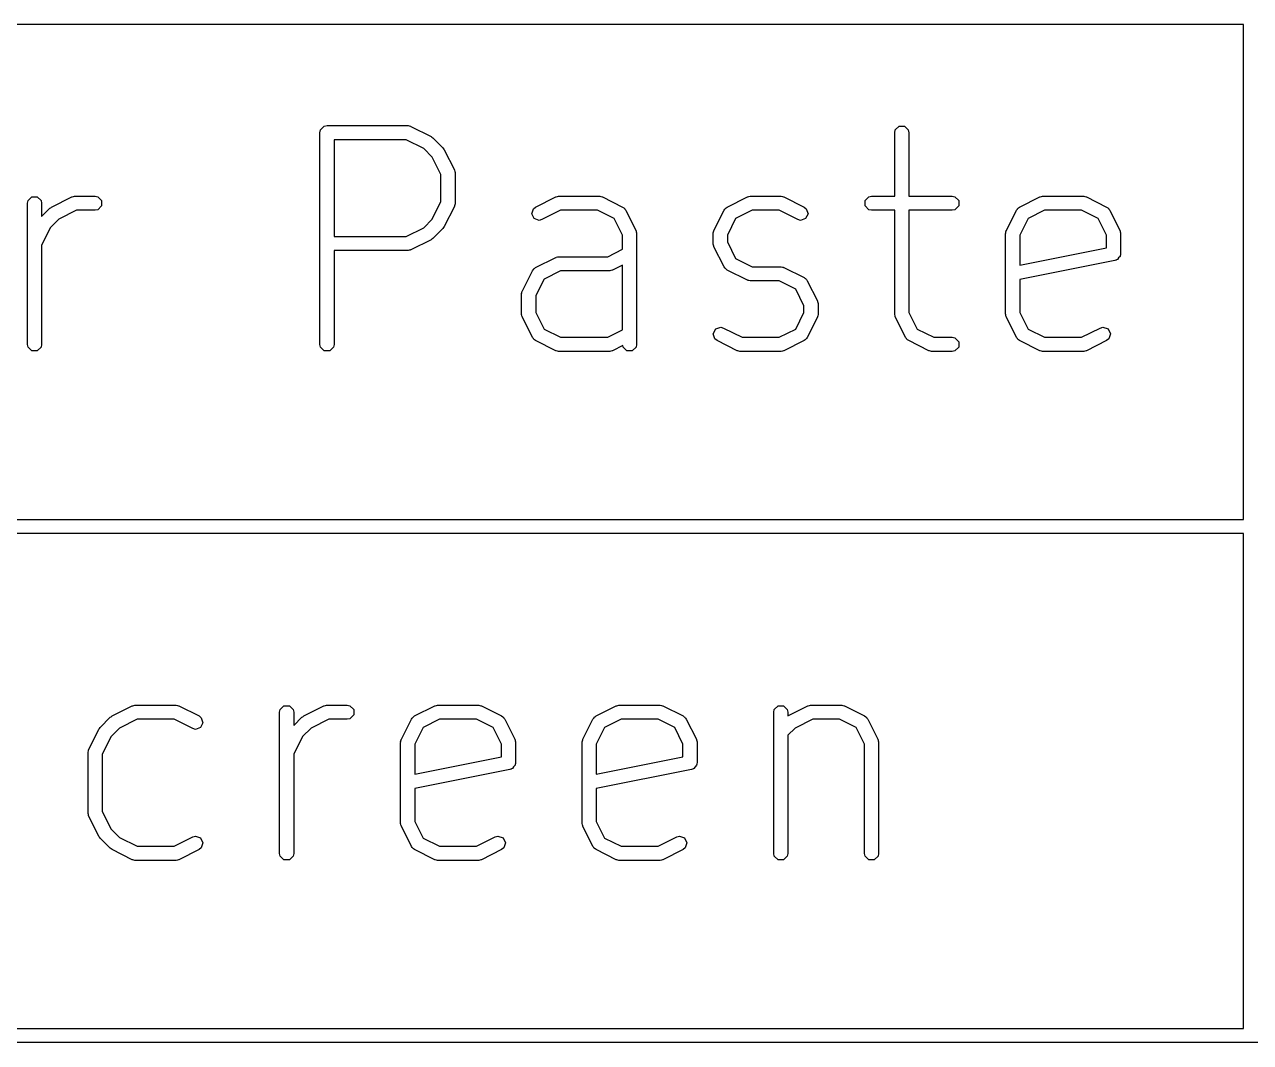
# Model space of a CAD drawing. Header units: inches. Extents: x -2.6 to 7.6, y 0.3 to 5.2.
# Drawn here: x -1.2823 to -0.9404, y 3.7392 to 4.0231 of the extents above; entities that cross this region are included whole.
import ezdxf

# ---------------------------------------------------------------- set-up
doc = ezdxf.new("R2010")
doc.units = ezdxf.units.IN
doc.header["$MEASUREMENT"] = 0
doc.layers.add('BLACK', color=250, linetype='CONTINUOUS')

msp = doc.modelspace()

# ---------------------------------------------------------------- linework, layer by layer
at = {"layer": 'BLACK', "linetype": 'CONTINUOUS'}
for p, q in [((-0.94234, 4.02315), (-1.92547, 4.02315)), ((-0.94234, 3.88512), (-0.94234, 4.02315)), ((-1.19987, 3.99298), (-1.19972, 3.99374)), ((-1.19972, 3.99374), (-1.19866, 3.9948)), ((-1.19866, 3.9948), (-1.1979, 3.99495)), ((-1.1979, 3.99495), (-1.17541, 3.99495)), ((-1.17541, 3.99495), (-1.17531, 3.99493)), ((-1.17531, 3.99493), (-1.17527, 3.99495)), ((-1.17527, 3.99495), (-1.17496, 3.99486)), ((-1.17496, 3.99486), (-1.17465, 3.9948)), ((-1.17465, 3.9948), (-1.17462, 3.99477)), ((-1.17462, 3.99477), (-1.17453, 3.99474)), ((-1.17453, 3.99474), (-1.1689, 3.99193)), ((-1.03958, 3.99298), (-1.03943, 3.99374)), ((-1.03943, 3.99374), (-1.03837, 3.9948)), ((-1.03837, 3.9948), (-1.03686, 3.9948)), ((-1.03686, 3.9948), (-1.03579, 3.99374)), ((-1.03579, 3.99374), (-1.03564, 3.99298)), ((-1.19987, 3.93393), (-1.19987, 3.99298)), ((-1.17587, 3.99101), (-1.19594, 3.99101)), ((-1.19594, 3.99101), (-1.19594, 3.96402)), ((-1.17095, 3.98855), (-1.17587, 3.99101)), ((-1.1689, 3.99193), (-1.16865, 3.99174)), ((-1.16865, 3.99174), (-1.16839, 3.99156)), ((-1.16839, 3.99156), (-1.16558, 3.98875)), ((-1.03958, 3.97527), (-1.03958, 3.99298)), ((-1.03564, 3.99298), (-1.03564, 3.97527)), ((-1.16859, 3.98619), (-1.17095, 3.98855)), ((-1.16558, 3.98875), (-1.1654, 3.98849)), ((-1.1654, 3.98849), (-1.16521, 3.98824)), ((-1.16521, 3.98824), (-1.1624, 3.98261)), ((-1.16613, 3.98127), (-1.16859, 3.98619)), ((-1.16613, 3.97376), (-1.16613, 3.98127)), ((-1.1624, 3.98261), (-1.16237, 3.98252)), ((-1.16237, 3.98252), (-1.16234, 3.98249)), ((-1.16234, 3.98249), (-1.16228, 3.98218)), ((-1.16228, 3.98218), (-1.1622, 3.98187)), ((-1.1622, 3.98187), (-1.16221, 3.98183)), ((-1.16221, 3.98183), (-1.16219, 3.98173)), ((-1.16219, 3.98173), (-1.16219, 3.9733)), ((-1.28143, 3.9733), (-1.28128, 3.97405)), ((-1.28143, 3.93393), (-1.28143, 3.9733)), ((-1.28128, 3.97405), (-1.28021, 3.97512)), ((-1.28021, 3.97512), (-1.2787, 3.97512)), ((-1.2787, 3.97512), (-1.27764, 3.97405)), ((-1.27764, 3.97405), (-1.27749, 3.9733)), ((-1.27749, 3.9733), (-1.27749, 3.96961)), ((-1.27471, 3.97225), (-1.26909, 3.97506)), ((-1.26909, 3.97506), (-1.26899, 3.97508)), ((-1.26899, 3.97508), (-1.26896, 3.97512)), ((-1.26896, 3.97512), (-1.26865, 3.97518)), ((-1.26865, 3.97518), (-1.26835, 3.97526)), ((-1.26835, 3.97526), (-1.26831, 3.97525)), ((-1.26831, 3.97525), (-1.26821, 3.97527)), ((-1.26821, 3.97527), (-1.26258, 3.97527)), ((-1.26258, 3.97527), (-1.26183, 3.97512)), ((-1.26183, 3.97512), (-1.26077, 3.97405)), ((-1.26077, 3.97405), (-1.26077, 3.97254)), ((-1.16859, 3.96884), (-1.16613, 3.97376)), ((-1.1622, 3.97316), (-1.16228, 3.97285)), ((-1.16219, 3.9733), (-1.16221, 3.9732)), ((-1.16221, 3.9732), (-1.1622, 3.97316)), ((-1.13973, 3.97225), (-1.13411, 3.97506)), ((-1.13411, 3.97506), (-1.13401, 3.97508)), ((-1.13401, 3.97508), (-1.13398, 3.97512)), ((-1.13398, 3.97512), (-1.13367, 3.97518)), ((-1.13367, 3.97518), (-1.13337, 3.97526)), ((-1.13337, 3.97526), (-1.13332, 3.97525)), ((-1.13332, 3.97525), (-1.13323, 3.97527)), ((-1.13323, 3.97527), (-1.12198, 3.97527)), ((-1.12198, 3.97527), (-1.12188, 3.97525)), ((-1.12188, 3.97525), (-1.12184, 3.97526)), ((-1.12184, 3.97526), (-1.12153, 3.97518)), ((-1.12153, 3.97518), (-1.12122, 3.97512)), ((-1.12122, 3.97512), (-1.12119, 3.97508)), ((-1.12119, 3.97508), (-1.1211, 3.97506)), ((-1.1211, 3.97506), (-1.11547, 3.97225)), ((-1.0863, 3.97225), (-1.08068, 3.97506)), ((-1.08068, 3.97506), (-1.08058, 3.97508)), ((-1.08058, 3.97508), (-1.08055, 3.97512)), ((-1.08055, 3.97512), (-1.08024, 3.97518)), ((-1.08024, 3.97518), (-1.07993, 3.97526)), ((-1.07993, 3.97526), (-1.07989, 3.97525)), ((-1.07989, 3.97525), (-1.07979, 3.97527)), ((-1.07979, 3.97527), (-1.07136, 3.97527)), ((-1.07136, 3.97527), (-1.07126, 3.97525)), ((-1.07126, 3.97525), (-1.07122, 3.97526)), ((-1.07122, 3.97526), (-1.07091, 3.97518)), ((-1.07091, 3.97518), (-1.07061, 3.97512)), ((-1.07061, 3.97512), (-1.07057, 3.97508)), ((-1.07057, 3.97508), (-1.07048, 3.97506)), ((-1.07048, 3.97506), (-1.06485, 3.97225)), ((-1.04787, 3.97405), (-1.0468, 3.97512)), ((-1.04787, 3.97254), (-1.04787, 3.97405)), ((-1.0468, 3.97512), (-1.04605, 3.97527)), ((-1.04605, 3.97527), (-1.03958, 3.97527)), ((-1.03564, 3.97527), (-1.02355, 3.97527)), ((-1.02355, 3.97527), (-1.0228, 3.97512)), ((-1.0228, 3.97512), (-1.02173, 3.97405)), ((-1.02173, 3.97405), (-1.02173, 3.97254)), ((-1.00475, 3.97225), (-0.99912, 3.97506)), ((-0.99912, 3.97506), (-0.99903, 3.97508)), ((-0.99903, 3.97508), (-0.999, 3.97512)), ((-0.999, 3.97512), (-0.99869, 3.97518)), ((-0.99869, 3.97518), (-0.99838, 3.97526)), ((-0.99838, 3.97526), (-0.99834, 3.97525)), ((-0.99834, 3.97525), (-0.99824, 3.97527)), ((-0.99824, 3.97527), (-0.98699, 3.97527)), ((-0.98699, 3.97527), (-0.9869, 3.97525)), ((-0.9869, 3.97525), (-0.98685, 3.97526)), ((-0.98685, 3.97526), (-0.98655, 3.97518)), ((-0.98655, 3.97518), (-0.98624, 3.97512)), ((-0.98624, 3.97512), (-0.98621, 3.97508)), ((-0.98621, 3.97508), (-0.98611, 3.97506)), ((-0.98611, 3.97506), (-0.98049, 3.97225)), ((-1.27749, 3.96961), (-1.27522, 3.97188)), ((-1.27522, 3.97188), (-1.27496, 3.97205)), ((-1.27496, 3.97205), (-1.27471, 3.97225)), ((-1.26774, 3.97133), (-1.27267, 3.96887)), ((-1.26258, 3.97133), (-1.26774, 3.97133)), ((-1.26183, 3.97148), (-1.26258, 3.97133)), ((-1.26077, 3.97254), (-1.26183, 3.97148)), ((-1.1624, 3.97242), (-1.16521, 3.96679)), ((-1.16237, 3.97251), (-1.1624, 3.97242)), ((-1.16234, 3.97254), (-1.16237, 3.97251)), ((-1.16228, 3.97285), (-1.16234, 3.97254)), ((-1.14081, 3.97035), (-1.14034, 3.97178)), ((-1.14014, 3.969), (-1.14081, 3.97035)), ((-1.14034, 3.97178), (-1.13973, 3.97225)), ((-1.13276, 3.97133), (-1.13797, 3.96873)), ((-1.12244, 3.97133), (-1.13276, 3.97133)), ((-1.11782, 3.96902), (-1.12244, 3.97133)), ((-1.11547, 3.97225), (-1.11516, 3.97201)), ((-1.11516, 3.97201), (-1.11506, 3.97197)), ((-1.11506, 3.97197), (-1.11498, 3.97186)), ((-1.11498, 3.97186), (-1.11487, 3.97178)), ((-1.11487, 3.97178), (-1.11483, 3.97168)), ((-1.11483, 3.97168), (-1.11459, 3.97137)), ((-1.11459, 3.97137), (-1.11178, 3.96574)), ((-1.08999, 3.96574), (-1.08718, 3.97137)), ((-1.08718, 3.97137), (-1.08694, 3.97168)), ((-1.08694, 3.97168), (-1.08691, 3.97178)), ((-1.08691, 3.97178), (-1.0868, 3.97186)), ((-1.0868, 3.97186), (-1.08671, 3.97197)), ((-1.08671, 3.97197), (-1.08661, 3.97201)), ((-1.08661, 3.97201), (-1.0863, 3.97225)), ((-1.07933, 3.97133), (-1.08395, 3.96902)), ((-1.07182, 3.97133), (-1.07933, 3.97133)), ((-1.06661, 3.96873), (-1.07182, 3.97133)), ((-1.06485, 3.97225), (-1.06425, 3.97178)), ((-1.06377, 3.97035), (-1.06444, 3.969)), ((-1.06425, 3.97178), (-1.06377, 3.97035)), ((-1.0468, 3.97148), (-1.04787, 3.97254)), ((-1.04605, 3.97133), (-1.0468, 3.97148)), ((-1.03958, 3.97133), (-1.04605, 3.97133)), ((-1.03958, 3.94236), (-1.03958, 3.97133)), ((-1.02355, 3.97133), (-1.03564, 3.97133)), ((-1.03564, 3.97133), (-1.03564, 3.94283)), ((-1.0228, 3.97148), (-1.02355, 3.97133)), ((-1.02173, 3.97254), (-1.0228, 3.97148)), ((-1.00844, 3.96574), (-1.00563, 3.97137)), ((-1.00563, 3.97137), (-1.00539, 3.97168)), ((-1.00539, 3.97168), (-1.00535, 3.97178)), ((-1.00535, 3.97178), (-1.00524, 3.97186)), ((-1.00524, 3.97186), (-1.00516, 3.97197)), ((-1.00516, 3.97197), (-1.00506, 3.97201)), ((-1.00506, 3.97201), (-1.00475, 3.97225)), ((-0.99778, 3.97133), (-1.0024, 3.96902)), ((-0.98746, 3.97133), (-0.99778, 3.97133)), ((-0.98284, 3.96902), (-0.98746, 3.97133)), ((-0.98049, 3.97225), (-0.98018, 3.97201)), ((-0.98018, 3.97201), (-0.98008, 3.97197)), ((-0.98008, 3.97197), (-0.97999, 3.97186)), ((-0.97999, 3.97186), (-0.97988, 3.97178)), ((-0.97988, 3.97178), (-0.97985, 3.97168)), ((-0.97985, 3.97168), (-0.97961, 3.97137)), ((-0.97961, 3.97137), (-0.9768, 3.96574)), ((-1.27503, 3.96651), (-1.27749, 3.96158)), ((-1.27267, 3.96887), (-1.27503, 3.96651)), ((-1.17587, 3.96402), (-1.17095, 3.96648)), ((-1.17095, 3.96648), (-1.16859, 3.96884)), ((-1.16558, 3.96628), (-1.16839, 3.96347)), ((-1.1654, 3.96654), (-1.16558, 3.96628)), ((-1.16521, 3.96679), (-1.1654, 3.96654)), ((-1.13871, 3.96852), (-1.14014, 3.969)), ((-1.13797, 3.96873), (-1.13871, 3.96852)), ((-1.11551, 3.9644), (-1.11782, 3.96902)), ((-1.08395, 3.96902), (-1.08626, 3.9644)), ((-1.06587, 3.96852), (-1.06661, 3.96873)), ((-1.06444, 3.969), (-1.06587, 3.96852)), ((-1.0024, 3.96902), (-1.00471, 3.9644)), ((-0.98053, 3.9644), (-0.98284, 3.96902)), ((-1.19594, 3.96402), (-1.17587, 3.96402)), ((-1.1689, 3.9631), (-1.17453, 3.96029)), ((-1.16865, 3.96329), (-1.1689, 3.9631)), ((-1.16839, 3.96347), (-1.16865, 3.96329)), ((-1.11551, 3.96045), (-1.11551, 3.9644)), ((-1.11178, 3.96574), (-1.11175, 3.96565)), ((-1.11175, 3.96565), (-1.11172, 3.96561)), ((-1.11172, 3.96561), (-1.11166, 3.96531)), ((-1.11166, 3.96531), (-1.11158, 3.965)), ((-1.11158, 3.965), (-1.11159, 3.96496)), ((-1.11159, 3.96496), (-1.11157, 3.96486)), ((-1.11157, 3.96486), (-1.11157, 3.93393)), ((-1.0902, 3.96486), (-1.09018, 3.96496)), ((-1.0902, 3.96205), (-1.0902, 3.96486)), ((-1.09019, 3.965), (-1.09011, 3.96531)), ((-1.09018, 3.96496), (-1.09019, 3.965)), ((-1.09011, 3.96531), (-1.09005, 3.96561)), ((-1.09005, 3.96561), (-1.09002, 3.96565)), ((-1.09002, 3.96565), (-1.08999, 3.96574)), ((-1.08626, 3.9644), (-1.08626, 3.96251)), ((-1.00865, 3.96486), (-1.00863, 3.96496)), ((-1.00865, 3.94236), (-1.00865, 3.96486)), ((-1.00864, 3.965), (-1.00856, 3.96531)), ((-1.00863, 3.96496), (-1.00864, 3.965)), ((-1.00856, 3.96531), (-1.0085, 3.96561)), ((-1.0085, 3.96561), (-1.00847, 3.96565)), ((-1.00847, 3.96565), (-1.00844, 3.96574)), ((-1.00471, 3.9644), (-1.00471, 3.95601)), ((-0.98053, 3.96085), (-0.98053, 3.9644)), ((-0.9768, 3.96574), (-0.97677, 3.96565)), ((-0.97677, 3.96565), (-0.97674, 3.96561)), ((-0.97674, 3.96561), (-0.97668, 3.96531)), ((-0.97668, 3.96531), (-0.97659, 3.965)), ((-0.97659, 3.965), (-0.97661, 3.96496)), ((-0.97661, 3.96496), (-0.97659, 3.96486)), ((-0.97659, 3.96486), (-0.97659, 3.95924)), ((-1.27749, 3.96158), (-1.27749, 3.93393)), ((-1.17541, 3.96008), (-1.19594, 3.96008)), ((-1.19594, 3.96008), (-1.19594, 3.93393)), ((-1.17531, 3.9601), (-1.17541, 3.96008)), ((-1.17527, 3.96009), (-1.17531, 3.9601)), ((-1.17496, 3.96017), (-1.17527, 3.96009)), ((-1.17465, 3.96023), (-1.17496, 3.96017)), ((-1.17462, 3.96026), (-1.17465, 3.96023)), ((-1.17453, 3.96029), (-1.17462, 3.96026)), ((-1.11963, 3.95839), (-1.11551, 3.96045)), ((-1.09018, 3.96195), (-1.0902, 3.96205)), ((-1.09019, 3.96191), (-1.09018, 3.96195)), ((-1.09011, 3.96161), (-1.09019, 3.96191)), ((-1.09005, 3.9613), (-1.09011, 3.96161)), ((-1.09002, 3.96126), (-1.09005, 3.9613)), ((-1.08999, 3.96117), (-1.09002, 3.96126)), ((-1.08718, 3.95554), (-1.08999, 3.96117)), ((-1.08626, 3.96251), (-1.08395, 3.95789)), ((-1.00471, 3.95601), (-0.98053, 3.96085)), ((-0.97659, 3.95924), (-0.97665, 3.95895)), ((-1.13973, 3.95537), (-1.13411, 3.95819)), ((-1.13411, 3.95819), (-1.13401, 3.95821)), ((-1.13401, 3.95821), (-1.13398, 3.95824)), ((-1.13398, 3.95824), (-1.13367, 3.95831)), ((-1.13367, 3.95831), (-1.13337, 3.95839)), ((-1.13337, 3.95839), (-1.13332, 3.95837)), ((-1.13332, 3.95837), (-1.13323, 3.95839)), ((-1.13323, 3.95839), (-1.11963, 3.95839)), ((-1.11551, 3.95605), (-1.11828, 3.95466)), ((-1.11551, 3.93796), (-1.11551, 3.95605)), ((-1.08395, 3.95789), (-1.07933, 3.95558)), ((-0.97817, 3.95731), (-1.00471, 3.952)), ((-0.9779, 3.95742), (-0.97817, 3.95731)), ((-0.9778, 3.95742), (-0.9779, 3.95742)), ((-0.97773, 3.95749), (-0.9778, 3.95742)), ((-0.97746, 3.9576), (-0.97773, 3.95749)), ((-0.97714, 3.95808), (-0.97746, 3.9576)), ((-0.97674, 3.95848), (-0.97714, 3.95808)), ((-0.97668, 3.95877), (-0.97674, 3.95848)), ((-0.97663, 3.95886), (-0.97668, 3.95877)), ((-0.97665, 3.95895), (-0.97663, 3.95886)), ((-1.14342, 3.94887), (-1.14061, 3.95449)), ((-1.14061, 3.95449), (-1.14037, 3.9548)), ((-1.14037, 3.9548), (-1.14034, 3.9549)), ((-1.14034, 3.9549), (-1.14023, 3.95499)), ((-1.14023, 3.95499), (-1.14014, 3.9551)), ((-1.14014, 3.9551), (-1.14004, 3.95513)), ((-1.14004, 3.95513), (-1.13973, 3.95537)), ((-1.13276, 3.95446), (-1.13738, 3.95215)), ((-1.11916, 3.95446), (-1.13276, 3.95446)), ((-1.11907, 3.95448), (-1.11916, 3.95446)), ((-1.11903, 3.95446), (-1.11907, 3.95448)), ((-1.11872, 3.95454), (-1.11903, 3.95446)), ((-1.11841, 3.95461), (-1.11872, 3.95454)), ((-1.11838, 3.95464), (-1.11841, 3.95461)), ((-1.11828, 3.95466), (-1.11838, 3.95464)), ((-1.08694, 3.95524), (-1.08718, 3.95554)), ((-1.08691, 3.95514), (-1.08694, 3.95524)), ((-1.0868, 3.95505), (-1.08691, 3.95514)), ((-1.08671, 3.95494), (-1.0868, 3.95505)), ((-1.08661, 3.9549), (-1.08671, 3.95494)), ((-1.0863, 3.95466), (-1.08661, 3.9549)), ((-1.08068, 3.95185), (-1.0863, 3.95466)), ((-1.07933, 3.95558), (-1.07136, 3.95558)), ((-1.07136, 3.95558), (-1.07126, 3.95556)), ((-1.07126, 3.95556), (-1.07122, 3.95558)), ((-1.07122, 3.95558), (-1.07091, 3.95549)), ((-1.07091, 3.95549), (-1.07061, 3.95543)), ((-1.07061, 3.95543), (-1.07057, 3.9554)), ((-1.07057, 3.9554), (-1.07048, 3.95537)), ((-1.07048, 3.95537), (-1.06485, 3.95256)), ((-1.06485, 3.95256), (-1.06454, 3.95232)), ((-1.13738, 3.95215), (-1.13969, 3.94752)), ((-1.08058, 3.95183), (-1.08068, 3.95185)), ((-1.08055, 3.95179), (-1.08058, 3.95183)), ((-1.08024, 3.95173), (-1.08055, 3.95179)), ((-1.07993, 3.95165), (-1.08024, 3.95173)), ((-1.07989, 3.95166), (-1.07993, 3.95165)), ((-1.07979, 3.95164), (-1.07989, 3.95166)), ((-1.07182, 3.95164), (-1.07979, 3.95164)), ((-1.0672, 3.94933), (-1.07182, 3.95164)), ((-1.06489, 3.94471), (-1.0672, 3.94933)), ((-1.06454, 3.95232), (-1.06444, 3.95229)), ((-1.06444, 3.95229), (-1.06436, 3.95218)), ((-1.06436, 3.95218), (-1.06425, 3.95209)), ((-1.06425, 3.95209), (-1.06421, 3.95199)), ((-1.06421, 3.95199), (-1.06397, 3.95168)), ((-1.06397, 3.95168), (-1.06116, 3.94606)), ((-1.00471, 3.952), (-1.00471, 3.94283)), ((-1.14363, 3.94813), (-1.14354, 3.94843)), ((-1.14361, 3.94809), (-1.14363, 3.94813)), ((-1.14363, 3.94799), (-1.14361, 3.94809)), ((-1.14363, 3.94236), (-1.14363, 3.94799)), ((-1.14354, 3.94843), (-1.14348, 3.94874)), ((-1.14348, 3.94874), (-1.14345, 3.94877)), ((-1.14345, 3.94877), (-1.14342, 3.94887)), ((-1.13969, 3.94752), (-1.13969, 3.94283)), ((-1.06116, 3.94606), (-1.06114, 3.94596)), ((-1.06114, 3.94596), (-1.0611, 3.94593)), ((-1.0611, 3.94593), (-1.06104, 3.94562)), ((-1.06104, 3.94562), (-1.06096, 3.94532)), ((-1.14361, 3.94227), (-1.14363, 3.94236)), ((-1.14363, 3.94222), (-1.14361, 3.94227)), ((-1.14354, 3.94192), (-1.14363, 3.94222)), ((-1.13969, 3.94283), (-1.13738, 3.93821)), ((-1.0672, 3.93821), (-1.06489, 3.94283)), ((-1.06489, 3.94283), (-1.06489, 3.94471)), ((-1.06096, 3.94222), (-1.06104, 3.94192)), ((-1.06096, 3.94532), (-1.06097, 3.94527)), ((-1.06097, 3.94527), (-1.06095, 3.94518)), ((-1.06095, 3.94236), (-1.06097, 3.94227)), ((-1.06097, 3.94227), (-1.06096, 3.94222)), ((-1.06095, 3.94518), (-1.06095, 3.94236)), ((-1.03956, 3.94227), (-1.03958, 3.94236)), ((-1.03958, 3.94222), (-1.03956, 3.94227)), ((-1.03949, 3.94192), (-1.03958, 3.94222)), ((-1.03564, 3.94283), (-1.03333, 3.93821)), ((-1.00863, 3.94227), (-1.00865, 3.94236)), ((-1.00864, 3.94222), (-1.00863, 3.94227)), ((-1.00856, 3.94192), (-1.00864, 3.94222)), ((-1.00471, 3.94283), (-1.0024, 3.93821)), ((-1.14348, 3.94161), (-1.14354, 3.94192)), ((-1.14345, 3.94158), (-1.14348, 3.94161)), ((-1.14342, 3.94148), (-1.14345, 3.94158)), ((-1.14061, 3.93586), (-1.14342, 3.94148)), ((-1.08952, 3.93823), (-1.08809, 3.9387)), ((-1.08809, 3.9387), (-1.08735, 3.9385)), ((-1.06116, 3.94148), (-1.06397, 3.93586)), ((-1.06114, 3.94158), (-1.06116, 3.94148)), ((-1.0611, 3.94161), (-1.06114, 3.94158)), ((-1.06104, 3.94192), (-1.0611, 3.94161)), ((-1.03943, 3.94161), (-1.03949, 3.94192)), ((-1.0394, 3.94158), (-1.03943, 3.94161)), ((-1.03937, 3.94148), (-1.0394, 3.94158)), ((-1.03656, 3.93586), (-1.03937, 3.94148)), ((-1.0085, 3.94161), (-1.00856, 3.94192)), ((-1.00847, 3.94158), (-1.0085, 3.94161)), ((-1.00844, 3.94148), (-1.00847, 3.94158)), ((-1.00563, 3.93586), (-1.00844, 3.94148)), ((-0.98225, 3.9385), (-0.98151, 3.9387)), ((-0.98151, 3.9387), (-0.98008, 3.93823)), ((-1.14037, 3.93555), (-1.14061, 3.93586)), ((-1.14034, 3.93545), (-1.14037, 3.93555)), ((-1.14023, 3.93536), (-1.14034, 3.93545)), ((-1.14014, 3.93525), (-1.14023, 3.93536)), ((-1.14004, 3.93522), (-1.14014, 3.93525)), ((-1.13738, 3.93821), (-1.13276, 3.9359)), ((-1.13276, 3.9359), (-1.11963, 3.9359)), ((-1.11963, 3.9359), (-1.11551, 3.93796)), ((-1.09019, 3.93688), (-1.08952, 3.93823)), ((-1.08972, 3.93545), (-1.09019, 3.93688)), ((-1.08911, 3.93498), (-1.08972, 3.93545)), ((-1.08735, 3.9385), (-1.08214, 3.9359)), ((-1.08214, 3.9359), (-1.07182, 3.9359)), ((-1.07182, 3.9359), (-1.0672, 3.93821)), ((-1.06444, 3.93525), (-1.06454, 3.93522)), ((-1.06436, 3.93536), (-1.06444, 3.93525)), ((-1.06425, 3.93545), (-1.06436, 3.93536)), ((-1.06421, 3.93555), (-1.06425, 3.93545)), ((-1.06397, 3.93586), (-1.06421, 3.93555)), ((-1.03632, 3.93555), (-1.03656, 3.93586)), ((-1.03629, 3.93545), (-1.03632, 3.93555)), ((-1.03618, 3.93536), (-1.03629, 3.93545)), ((-1.03609, 3.93525), (-1.03618, 3.93536)), ((-1.03599, 3.93522), (-1.03609, 3.93525)), ((-1.03333, 3.93821), (-1.02871, 3.9359)), ((-1.02871, 3.9359), (-1.02355, 3.9359)), ((-1.02355, 3.9359), (-1.0228, 3.93575)), ((-1.0228, 3.93575), (-1.02173, 3.93468)), ((-1.00539, 3.93555), (-1.00563, 3.93586)), ((-1.00535, 3.93545), (-1.00539, 3.93555)), ((-1.00524, 3.93536), (-1.00535, 3.93545)), ((-1.00516, 3.93525), (-1.00524, 3.93536)), ((-1.00506, 3.93522), (-1.00516, 3.93525)), ((-1.0024, 3.93821), (-0.99778, 3.9359)), ((-0.99778, 3.9359), (-0.98746, 3.9359)), ((-0.98746, 3.9359), (-0.98225, 3.9385)), ((-0.97988, 3.93545), (-0.98049, 3.93498)), ((-0.98008, 3.93823), (-0.97941, 3.93688)), ((-0.97941, 3.93688), (-0.97988, 3.93545)), ((-1.28128, 3.93317), (-1.28143, 3.93393)), ((-1.28021, 3.93211), (-1.28128, 3.93317)), ((-1.2787, 3.93211), (-1.28021, 3.93211)), ((-1.27764, 3.93317), (-1.2787, 3.93211)), ((-1.27749, 3.93393), (-1.27764, 3.93317)), ((-1.19972, 3.93317), (-1.19987, 3.93393)), ((-1.19866, 3.93211), (-1.19972, 3.93317)), ((-1.19715, 3.93211), (-1.19866, 3.93211)), ((-1.19609, 3.93317), (-1.19715, 3.93211)), ((-1.19594, 3.93393), (-1.19609, 3.93317)), ((-1.13973, 3.93498), (-1.14004, 3.93522)), ((-1.13411, 3.93217), (-1.13973, 3.93498)), ((-1.13401, 3.93214), (-1.13411, 3.93217)), ((-1.13398, 3.93211), (-1.13401, 3.93214)), ((-1.13367, 3.93205), (-1.13398, 3.93211)), ((-1.13337, 3.93196), (-1.13367, 3.93205)), ((-1.13332, 3.93198), (-1.13337, 3.93196)), ((-1.13323, 3.93196), (-1.13332, 3.93198)), ((-1.11916, 3.93196), (-1.13323, 3.93196)), ((-1.11907, 3.93198), (-1.11916, 3.93196)), ((-1.11903, 3.93196), (-1.11907, 3.93198)), ((-1.11872, 3.93205), (-1.11903, 3.93196)), ((-1.11841, 3.93211), (-1.11872, 3.93205)), ((-1.11838, 3.93214), (-1.11841, 3.93211)), ((-1.11828, 3.93217), (-1.11838, 3.93214)), ((-1.11544, 3.93359), (-1.11828, 3.93217)), ((-1.11536, 3.93317), (-1.11544, 3.93359)), ((-1.11429, 3.93211), (-1.11536, 3.93317)), ((-1.11279, 3.93211), (-1.11429, 3.93211)), ((-1.11172, 3.93317), (-1.11279, 3.93211)), ((-1.11157, 3.93393), (-1.11172, 3.93317)), ((-1.08349, 3.93217), (-1.08911, 3.93498)), ((-1.08339, 3.93214), (-1.08349, 3.93217)), ((-1.08336, 3.93211), (-1.08339, 3.93214)), ((-1.08305, 3.93205), (-1.08336, 3.93211)), ((-1.08275, 3.93196), (-1.08305, 3.93205)), ((-1.0827, 3.93198), (-1.08275, 3.93196)), ((-1.08261, 3.93196), (-1.0827, 3.93198)), ((-1.07136, 3.93196), (-1.08261, 3.93196)), ((-1.07126, 3.93198), (-1.07136, 3.93196)), ((-1.07122, 3.93196), (-1.07126, 3.93198)), ((-1.07091, 3.93205), (-1.07122, 3.93196)), ((-1.07061, 3.93211), (-1.07091, 3.93205)), ((-1.07057, 3.93214), (-1.07061, 3.93211)), ((-1.07048, 3.93217), (-1.07057, 3.93214)), ((-1.06485, 3.93498), (-1.07048, 3.93217)), ((-1.06454, 3.93522), (-1.06485, 3.93498)), ((-1.03568, 3.93498), (-1.03599, 3.93522)), ((-1.03006, 3.93217), (-1.03568, 3.93498)), ((-1.02996, 3.93214), (-1.03006, 3.93217)), ((-1.02993, 3.93211), (-1.02996, 3.93214)), ((-1.02962, 3.93205), (-1.02993, 3.93211)), ((-1.02932, 3.93196), (-1.02962, 3.93205)), ((-1.02927, 3.93198), (-1.02932, 3.93196)), ((-1.02918, 3.93196), (-1.02927, 3.93198)), ((-1.02355, 3.93196), (-1.02918, 3.93196)), ((-1.0228, 3.93211), (-1.02355, 3.93196)), ((-1.02173, 3.93317), (-1.0228, 3.93211)), ((-1.02173, 3.93468), (-1.02173, 3.93317)), ((-1.00475, 3.93498), (-1.00506, 3.93522)), ((-0.99912, 3.93217), (-1.00475, 3.93498)), ((-0.99903, 3.93214), (-0.99912, 3.93217)), ((-0.999, 3.93211), (-0.99903, 3.93214)), ((-0.99869, 3.93205), (-0.999, 3.93211)), ((-0.99838, 3.93196), (-0.99869, 3.93205)), ((-0.99834, 3.93198), (-0.99838, 3.93196)), ((-0.99824, 3.93196), (-0.99834, 3.93198)), ((-0.98699, 3.93196), (-0.99824, 3.93196)), ((-0.9869, 3.93198), (-0.98699, 3.93196)), ((-0.98685, 3.93196), (-0.9869, 3.93198)), ((-0.98655, 3.93205), (-0.98685, 3.93196)), ((-0.98624, 3.93211), (-0.98655, 3.93205)), ((-0.98621, 3.93214), (-0.98624, 3.93211)), ((-0.98611, 3.93217), (-0.98621, 3.93214)), ((-0.98049, 3.93498), (-0.98611, 3.93217)), ((-1.92547, 3.88512), (-0.94234, 3.88512)), ((-0.94234, 3.88118), (-1.92547, 3.88118)), ((-0.94234, 3.74315), (-0.94234, 3.88118)), ((-1.25784, 3.83028), (-1.25222, 3.83309)), ((-1.25222, 3.83309), (-1.25212, 3.83312)), ((-1.25212, 3.83312), (-1.25209, 3.83315)), ((-1.25209, 3.83315), (-1.25178, 3.83321)), ((-1.25178, 3.83321), (-1.25148, 3.83329)), ((-1.25148, 3.83329), (-1.25143, 3.83328)), ((-1.25143, 3.83328), (-1.25134, 3.8333)), ((-1.25134, 3.8333), (-1.24009, 3.8333)), ((-1.24009, 3.8333), (-1.23999, 3.83328)), ((-1.23999, 3.83328), (-1.23995, 3.83329)), ((-1.23995, 3.83329), (-1.23964, 3.83321)), ((-1.23964, 3.83321), (-1.23933, 3.83315)), ((-1.23933, 3.83315), (-1.2393, 3.83312)), ((-1.2393, 3.83312), (-1.23921, 3.83309)), ((-1.23921, 3.83309), (-1.23358, 3.83028)), ((-1.21097, 3.83208), (-1.20991, 3.83315)), ((-1.20991, 3.83315), (-1.2084, 3.83315)), ((-1.2084, 3.83315), (-1.20733, 3.83208)), ((-1.20441, 3.83028), (-1.19879, 3.83309)), ((-1.19879, 3.83309), (-1.19869, 3.83312)), ((-1.19869, 3.83312), (-1.19866, 3.83315)), ((-1.19866, 3.83315), (-1.19835, 3.83321)), ((-1.19835, 3.83321), (-1.19804, 3.83329)), ((-1.19804, 3.83329), (-1.198, 3.83328)), ((-1.198, 3.83328), (-1.1979, 3.8333)), ((-1.1979, 3.8333), (-1.19228, 3.8333)), ((-1.19228, 3.8333), (-1.19153, 3.83315)), ((-1.19153, 3.83315), (-1.19046, 3.83208)), ((-1.17348, 3.83028), (-1.16785, 3.83309)), ((-1.16785, 3.83309), (-1.16776, 3.83312)), ((-1.16776, 3.83312), (-1.16772, 3.83315)), ((-1.16772, 3.83315), (-1.16742, 3.83321)), ((-1.16742, 3.83321), (-1.16711, 3.83329)), ((-1.16711, 3.83329), (-1.16707, 3.83328)), ((-1.16707, 3.83328), (-1.16697, 3.8333)), ((-1.16697, 3.8333), (-1.15572, 3.8333)), ((-1.15572, 3.8333), (-1.15563, 3.83328)), ((-1.15563, 3.83328), (-1.15558, 3.83329)), ((-1.15558, 3.83329), (-1.15528, 3.83321)), ((-1.15528, 3.83321), (-1.15497, 3.83315)), ((-1.15497, 3.83315), (-1.15494, 3.83312)), ((-1.15494, 3.83312), (-1.15484, 3.83309)), ((-1.15484, 3.83309), (-1.14922, 3.83028)), ((-1.12286, 3.83028), (-1.11723, 3.83309)), ((-1.11723, 3.83309), (-1.11714, 3.83312)), ((-1.11714, 3.83312), (-1.11711, 3.83315)), ((-1.11711, 3.83315), (-1.1168, 3.83321)), ((-1.1168, 3.83321), (-1.11649, 3.83329)), ((-1.11649, 3.83329), (-1.11645, 3.83328)), ((-1.11645, 3.83328), (-1.11635, 3.8333)), ((-1.11635, 3.8333), (-1.1051, 3.8333)), ((-1.1051, 3.8333), (-1.10501, 3.83328)), ((-1.10501, 3.83328), (-1.10496, 3.83329)), ((-1.10496, 3.83329), (-1.10466, 3.83321)), ((-1.10466, 3.83321), (-1.10435, 3.83315)), ((-1.10435, 3.83315), (-1.10432, 3.83312)), ((-1.10432, 3.83312), (-1.10422, 3.83309)), ((-1.10422, 3.83309), (-1.0986, 3.83028)), ((-1.07318, 3.83208), (-1.07211, 3.83315)), ((-1.07211, 3.83315), (-1.07061, 3.83315)), ((-1.07061, 3.83315), (-1.06954, 3.83208)), ((-1.06939, 3.8303), (-1.0638, 3.83309)), ((-1.0638, 3.83309), (-1.06371, 3.83312)), ((-1.06371, 3.83312), (-1.06368, 3.83315)), ((-1.06368, 3.83315), (-1.06337, 3.83321)), ((-1.06337, 3.83321), (-1.06306, 3.83329)), ((-1.06306, 3.83329), (-1.06302, 3.83328)), ((-1.06302, 3.83328), (-1.06292, 3.8333)), ((-1.06292, 3.8333), (-1.05449, 3.8333)), ((-1.05449, 3.8333), (-1.05439, 3.83328)), ((-1.05439, 3.83328), (-1.05435, 3.83329)), ((-1.05435, 3.83329), (-1.05404, 3.83321)), ((-1.05404, 3.83321), (-1.05373, 3.83315)), ((-1.05373, 3.83315), (-1.0537, 3.83312)), ((-1.0537, 3.83312), (-1.05361, 3.83309)), ((-1.05361, 3.83309), (-1.04798, 3.83028)), ((-1.26116, 3.8271), (-1.25835, 3.82991)), ((-1.25835, 3.82991), (-1.25809, 3.83008)), ((-1.25809, 3.83008), (-1.25784, 3.83028)), ((-1.25087, 3.82936), (-1.25579, 3.8269)), ((-1.24055, 3.82936), (-1.25087, 3.82936)), ((-1.23534, 3.82676), (-1.24055, 3.82936)), ((-1.23358, 3.83028), (-1.23298, 3.82981)), ((-1.23298, 3.82981), (-1.2325, 3.82838)), ((-1.21112, 3.83133), (-1.21097, 3.83208)), ((-1.21112, 3.79196), (-1.21112, 3.83133)), ((-1.20733, 3.83208), (-1.20719, 3.83133)), ((-1.20719, 3.83133), (-1.20719, 3.82765)), ((-1.20719, 3.82765), (-1.20492, 3.82991)), ((-1.20492, 3.82991), (-1.20466, 3.83008)), ((-1.20466, 3.83008), (-1.20441, 3.83028)), ((-1.19744, 3.82936), (-1.20236, 3.8269)), ((-1.19228, 3.82936), (-1.19744, 3.82936)), ((-1.19153, 3.82951), (-1.19228, 3.82936)), ((-1.19046, 3.83058), (-1.19153, 3.82951)), ((-1.19046, 3.83208), (-1.19046, 3.83058)), ((-1.17717, 3.82377), (-1.17436, 3.8294)), ((-1.17436, 3.8294), (-1.17412, 3.82971)), ((-1.17412, 3.82971), (-1.17408, 3.82981)), ((-1.17408, 3.82981), (-1.17397, 3.82989)), ((-1.17397, 3.82989), (-1.17389, 3.83)), ((-1.17389, 3.83), (-1.17379, 3.83004)), ((-1.17379, 3.83004), (-1.17348, 3.83028)), ((-1.16651, 3.82936), (-1.17113, 3.82705)), ((-1.15619, 3.82936), (-1.16651, 3.82936)), ((-1.15157, 3.82705), (-1.15619, 3.82936)), ((-1.14922, 3.83028), (-1.14891, 3.83004)), ((-1.14891, 3.83004), (-1.14881, 3.83)), ((-1.14881, 3.83), (-1.14872, 3.82989)), ((-1.14872, 3.82989), (-1.14861, 3.82981)), ((-1.14861, 3.82981), (-1.14858, 3.82971)), ((-1.14858, 3.82971), (-1.14834, 3.8294)), ((-1.14834, 3.8294), (-1.14553, 3.82377)), ((-1.12655, 3.82377), (-1.12374, 3.8294)), ((-1.12374, 3.8294), (-1.1235, 3.82971)), ((-1.1235, 3.82971), (-1.12346, 3.82981)), ((-1.12346, 3.82981), (-1.12335, 3.82989)), ((-1.12335, 3.82989), (-1.12327, 3.83)), ((-1.12327, 3.83), (-1.12317, 3.83004)), ((-1.12317, 3.83004), (-1.12286, 3.83028)), ((-1.11589, 3.82936), (-1.12051, 3.82705)), ((-1.10557, 3.82936), (-1.11589, 3.82936)), ((-1.10095, 3.82705), (-1.10557, 3.82936)), ((-1.0986, 3.83028), (-1.09829, 3.83004)), ((-1.09829, 3.83004), (-1.09819, 3.83)), ((-1.09819, 3.83), (-1.0981, 3.82989)), ((-1.0981, 3.82989), (-1.09799, 3.82981)), ((-1.09799, 3.82981), (-1.09796, 3.82971)), ((-1.09796, 3.82971), (-1.09772, 3.8294)), ((-1.09772, 3.8294), (-1.09491, 3.82377)), ((-1.07333, 3.83133), (-1.07318, 3.83208)), ((-1.07333, 3.79196), (-1.07333, 3.83133)), ((-1.06954, 3.83208), (-1.06939, 3.83133)), ((-1.06939, 3.83133), (-1.06939, 3.8303)), ((-1.06246, 3.82936), (-1.06738, 3.8269)), ((-1.05495, 3.82936), (-1.06246, 3.82936)), ((-1.05033, 3.82705), (-1.05495, 3.82936)), ((-1.04798, 3.83028), (-1.04767, 3.83004)), ((-1.04767, 3.83004), (-1.04757, 3.83)), ((-1.04757, 3.83), (-1.04749, 3.82989)), ((-1.04749, 3.82989), (-1.04737, 3.82981)), ((-1.04737, 3.82981), (-1.04734, 3.82971)), ((-1.04734, 3.82971), (-1.0471, 3.8294)), ((-1.0471, 3.8294), (-1.04429, 3.82377)), ((-1.26435, 3.82096), (-1.26153, 3.82659)), ((-1.26153, 3.82659), (-1.26134, 3.82683)), ((-1.26134, 3.82683), (-1.26116, 3.8271)), ((-1.25579, 3.8269), (-1.25815, 3.82454)), ((-1.2346, 3.82655), (-1.23534, 3.82676)), ((-1.23317, 3.82703), (-1.2346, 3.82655)), ((-1.2325, 3.82838), (-1.23317, 3.82703)), ((-1.20236, 3.8269), (-1.20472, 3.82454)), ((-1.17113, 3.82705), (-1.17344, 3.82243)), ((-1.14925, 3.82243), (-1.15157, 3.82705)), ((-1.12051, 3.82705), (-1.12282, 3.82243)), ((-1.09864, 3.82243), (-1.10095, 3.82705)), ((-1.06738, 3.8269), (-1.06939, 3.82489)), ((-1.04802, 3.82243), (-1.05033, 3.82705)), ((-1.25815, 3.82454), (-1.26062, 3.81962)), ((-1.20472, 3.82454), (-1.20719, 3.81962)), ((-1.17738, 3.82289), (-1.17736, 3.82299)), ((-1.17738, 3.8004), (-1.17738, 3.82289)), ((-1.17737, 3.82303), (-1.17729, 3.82334)), ((-1.17736, 3.82299), (-1.17737, 3.82303)), ((-1.17729, 3.82334), (-1.17723, 3.82365)), ((-1.17723, 3.82365), (-1.17719, 3.82368)), ((-1.17719, 3.82368), (-1.17717, 3.82377)), ((-1.17344, 3.82243), (-1.17344, 3.81405)), ((-1.14925, 3.81888), (-1.14925, 3.82243)), ((-1.14553, 3.82377), (-1.1455, 3.82368)), ((-1.1455, 3.82368), (-1.14547, 3.82365)), ((-1.14547, 3.82365), (-1.14541, 3.82334)), ((-1.14541, 3.82334), (-1.14532, 3.82303)), ((-1.14532, 3.82303), (-1.14534, 3.82299)), ((-1.14534, 3.82299), (-1.14532, 3.82289)), ((-1.14532, 3.82289), (-1.14532, 3.81727)), ((-1.12676, 3.82289), (-1.12674, 3.82299)), ((-1.12676, 3.8004), (-1.12676, 3.82289)), ((-1.12675, 3.82303), (-1.12667, 3.82334)), ((-1.12674, 3.82299), (-1.12675, 3.82303)), ((-1.12667, 3.82334), (-1.12661, 3.82365)), ((-1.12661, 3.82365), (-1.12658, 3.82368)), ((-1.12658, 3.82368), (-1.12655, 3.82377)), ((-1.12282, 3.82243), (-1.12282, 3.81405)), ((-1.09864, 3.81888), (-1.09864, 3.82243)), ((-1.09491, 3.82377), (-1.09488, 3.82368)), ((-1.09488, 3.82368), (-1.09485, 3.82365)), ((-1.09485, 3.82365), (-1.09479, 3.82334)), ((-1.09479, 3.82334), (-1.0947, 3.82303)), ((-1.0947, 3.82303), (-1.09472, 3.82299)), ((-1.09472, 3.82299), (-1.0947, 3.82289)), ((-1.0947, 3.82289), (-1.0947, 3.81727)), ((-1.06939, 3.82489), (-1.06939, 3.79196)), ((-1.04802, 3.79196), (-1.04802, 3.82243)), ((-1.04429, 3.82377), (-1.04426, 3.82368)), ((-1.04426, 3.82368), (-1.04423, 3.82365)), ((-1.04423, 3.82365), (-1.04417, 3.82334)), ((-1.04417, 3.82334), (-1.04409, 3.82303)), ((-1.04409, 3.82303), (-1.0441, 3.82299)), ((-1.0441, 3.82299), (-1.04408, 3.82289)), ((-1.04408, 3.82289), (-1.04408, 3.79196)), ((-1.26455, 3.82022), (-1.26446, 3.82052)), ((-1.26453, 3.82018), (-1.26455, 3.82022)), ((-1.26455, 3.82008), (-1.26453, 3.82018)), ((-1.26455, 3.80321), (-1.26455, 3.82008)), ((-1.26446, 3.82052), (-1.2644, 3.82083)), ((-1.2644, 3.82083), (-1.26437, 3.82087)), ((-1.26437, 3.82087), (-1.26435, 3.82096)), ((-1.26062, 3.81962), (-1.26062, 3.80367)), ((-1.20719, 3.81962), (-1.20719, 3.79196)), ((-1.17344, 3.81405), (-1.14925, 3.81888)), ((-1.14619, 3.81563), (-1.14646, 3.81552)), ((-1.14587, 3.81611), (-1.14619, 3.81563)), ((-1.14547, 3.81652), (-1.14587, 3.81611)), ((-1.14541, 3.8168), (-1.14547, 3.81652)), ((-1.14536, 3.81689), (-1.14541, 3.8168)), ((-1.14532, 3.81727), (-1.14537, 3.81698)), ((-1.14537, 3.81698), (-1.14536, 3.81689)), ((-1.12282, 3.81405), (-1.09864, 3.81888)), ((-1.09557, 3.81563), (-1.09584, 3.81552)), ((-1.09525, 3.81611), (-1.09557, 3.81563)), ((-1.09485, 3.81652), (-1.09525, 3.81611)), ((-1.09479, 3.8168), (-1.09485, 3.81652)), ((-1.09474, 3.81689), (-1.09479, 3.8168)), ((-1.0947, 3.81727), (-1.09476, 3.81698)), ((-1.09476, 3.81698), (-1.09474, 3.81689)), ((-1.1469, 3.81534), (-1.17344, 3.81003)), ((-1.14663, 3.81545), (-1.1469, 3.81534)), ((-1.14653, 3.81545), (-1.14663, 3.81545)), ((-1.14646, 3.81552), (-1.14653, 3.81545)), ((-1.09628, 3.81534), (-1.12282, 3.81003)), ((-1.09601, 3.81545), (-1.09628, 3.81534)), ((-1.09591, 3.81545), (-1.09601, 3.81545)), ((-1.09584, 3.81552), (-1.09591, 3.81545)), ((-1.17344, 3.81003), (-1.17344, 3.80086)), ((-1.12282, 3.81003), (-1.12282, 3.80086)), ((-1.26453, 3.80311), (-1.26455, 3.80321)), ((-1.26455, 3.80307), (-1.26453, 3.80311)), ((-1.26446, 3.80276), (-1.26455, 3.80307)), ((-1.2644, 3.80245), (-1.26446, 3.80276)), ((-1.26437, 3.80242), (-1.2644, 3.80245)), ((-1.26435, 3.80233), (-1.26437, 3.80242)), ((-1.26153, 3.7967), (-1.26435, 3.80233)), ((-1.26062, 3.80367), (-1.25815, 3.79875)), ((-1.25815, 3.79875), (-1.25579, 3.79639)), ((-1.17736, 3.8003), (-1.17738, 3.8004)), ((-1.17737, 3.80026), (-1.17736, 3.8003)), ((-1.17729, 3.79995), (-1.17737, 3.80026)), ((-1.17723, 3.79964), (-1.17729, 3.79995)), ((-1.17719, 3.79961), (-1.17723, 3.79964)), ((-1.17717, 3.79952), (-1.17719, 3.79961)), ((-1.17436, 3.79389), (-1.17717, 3.79952)), ((-1.17344, 3.80086), (-1.17113, 3.79624)), ((-1.12674, 3.8003), (-1.12676, 3.8004)), ((-1.12675, 3.80026), (-1.12674, 3.8003)), ((-1.12667, 3.79995), (-1.12675, 3.80026)), ((-1.12661, 3.79964), (-1.12667, 3.79995)), ((-1.12658, 3.79961), (-1.12661, 3.79964)), ((-1.12655, 3.79952), (-1.12658, 3.79961)), ((-1.12374, 3.79389), (-1.12655, 3.79952)), ((-1.12282, 3.80086), (-1.12051, 3.79624)), ((-1.26134, 3.79645), (-1.26153, 3.7967)), ((-1.26116, 3.79619), (-1.26134, 3.79645)), ((-1.25835, 3.79338), (-1.26116, 3.79619)), ((-1.25579, 3.79639), (-1.25087, 3.79393)), ((-1.24055, 3.79393), (-1.23534, 3.79653)), ((-1.23534, 3.79653), (-1.2346, 3.79674)), ((-1.2346, 3.79674), (-1.23317, 3.79626)), ((-1.23317, 3.79626), (-1.2325, 3.79491)), ((-1.17113, 3.79624), (-1.16651, 3.79393)), ((-1.15619, 3.79393), (-1.15098, 3.79653)), ((-1.15098, 3.79653), (-1.15024, 3.79674)), ((-1.15024, 3.79674), (-1.14881, 3.79626)), ((-1.14881, 3.79626), (-1.14813, 3.79491)), ((-1.12051, 3.79624), (-1.11589, 3.79393)), ((-1.10557, 3.79393), (-1.10036, 3.79653)), ((-1.10036, 3.79653), (-1.09962, 3.79674)), ((-1.09962, 3.79674), (-1.09819, 3.79626)), ((-1.09819, 3.79626), (-1.09752, 3.79491)), ((-1.25809, 3.7932), (-1.25835, 3.79338)), ((-1.25784, 3.79301), (-1.25809, 3.7932)), ((-1.25222, 3.7902), (-1.25784, 3.79301)), ((-1.25087, 3.79393), (-1.24055, 3.79393)), ((-1.23358, 3.79301), (-1.23921, 3.7902)), ((-1.23298, 3.79348), (-1.23358, 3.79301)), ((-1.2325, 3.79491), (-1.23298, 3.79348)), ((-1.21097, 3.79121), (-1.21112, 3.79196)), ((-1.20719, 3.79196), (-1.20733, 3.79121)), ((-1.17412, 3.79358), (-1.17436, 3.79389)), ((-1.17408, 3.79348), (-1.17412, 3.79358)), ((-1.17397, 3.7934), (-1.17408, 3.79348)), ((-1.17389, 3.79328), (-1.17397, 3.7934)), ((-1.17379, 3.79325), (-1.17389, 3.79328)), ((-1.17348, 3.79301), (-1.17379, 3.79325)), ((-1.16785, 3.7902), (-1.17348, 3.79301)), ((-1.16651, 3.79393), (-1.15619, 3.79393)), ((-1.14922, 3.79301), (-1.15484, 3.7902)), ((-1.14861, 3.79348), (-1.14922, 3.79301)), ((-1.14813, 3.79491), (-1.14861, 3.79348)), ((-1.1235, 3.79358), (-1.12374, 3.79389)), ((-1.12346, 3.79348), (-1.1235, 3.79358)), ((-1.12335, 3.7934), (-1.12346, 3.79348)), ((-1.12327, 3.79328), (-1.12335, 3.7934)), ((-1.12317, 3.79325), (-1.12327, 3.79328)), ((-1.12286, 3.79301), (-1.12317, 3.79325)), ((-1.11723, 3.7902), (-1.12286, 3.79301)), ((-1.11589, 3.79393), (-1.10557, 3.79393)), ((-1.0986, 3.79301), (-1.10422, 3.7902)), ((-1.09799, 3.79348), (-1.0986, 3.79301)), ((-1.09752, 3.79491), (-1.09799, 3.79348)), ((-1.07318, 3.79121), (-1.07333, 3.79196)), ((-1.06939, 3.79196), (-1.06954, 3.79121)), ((-1.04787, 3.79121), (-1.04802, 3.79196)), ((-1.04408, 3.79196), (-1.04423, 3.79121)), ((-1.25212, 3.79017), (-1.25222, 3.7902)), ((-1.25209, 3.79014), (-1.25212, 3.79017)), ((-1.25178, 3.79008), (-1.25209, 3.79014)), ((-1.25148, 3.79), (-1.25178, 3.79008)), ((-1.25143, 3.79001), (-1.25148, 3.79)), ((-1.25134, 3.78999), (-1.25143, 3.79001)), ((-1.24009, 3.78999), (-1.25134, 3.78999)), ((-1.23999, 3.79001), (-1.24009, 3.78999)), ((-1.23995, 3.79), (-1.23999, 3.79001)), ((-1.23964, 3.79008), (-1.23995, 3.79)), ((-1.23933, 3.79014), (-1.23964, 3.79008)), ((-1.2393, 3.79017), (-1.23933, 3.79014)), ((-1.23921, 3.7902), (-1.2393, 3.79017)), ((-1.20991, 3.79014), (-1.21097, 3.79121)), ((-1.2084, 3.79014), (-1.20991, 3.79014)), ((-1.20733, 3.79121), (-1.2084, 3.79014)), ((-1.16776, 3.79017), (-1.16785, 3.7902)), ((-1.16772, 3.79014), (-1.16776, 3.79017)), ((-1.16742, 3.79008), (-1.16772, 3.79014)), ((-1.16711, 3.79), (-1.16742, 3.79008)), ((-1.16707, 3.79001), (-1.16711, 3.79)), ((-1.16697, 3.78999), (-1.16707, 3.79001)), ((-1.15572, 3.78999), (-1.16697, 3.78999)), ((-1.15563, 3.79001), (-1.15572, 3.78999)), ((-1.15558, 3.79), (-1.15563, 3.79001)), ((-1.15528, 3.79008), (-1.15558, 3.79)), ((-1.15497, 3.79014), (-1.15528, 3.79008)), ((-1.15494, 3.79017), (-1.15497, 3.79014)), ((-1.15484, 3.7902), (-1.15494, 3.79017)), ((-1.11714, 3.79017), (-1.11723, 3.7902)), ((-1.11711, 3.79014), (-1.11714, 3.79017)), ((-1.1168, 3.79008), (-1.11711, 3.79014)), ((-1.11649, 3.79), (-1.1168, 3.79008)), ((-1.11645, 3.79001), (-1.11649, 3.79)), ((-1.11635, 3.78999), (-1.11645, 3.79001)), ((-1.1051, 3.78999), (-1.11635, 3.78999)), ((-1.10501, 3.79001), (-1.1051, 3.78999)), ((-1.10496, 3.79), (-1.10501, 3.79001)), ((-1.10466, 3.79008), (-1.10496, 3.79)), ((-1.10435, 3.79014), (-1.10466, 3.79008)), ((-1.10432, 3.79017), (-1.10435, 3.79014)), ((-1.10422, 3.7902), (-1.10432, 3.79017)), ((-1.07211, 3.79014), (-1.07318, 3.79121)), ((-1.07061, 3.79014), (-1.07211, 3.79014)), ((-1.06954, 3.79121), (-1.07061, 3.79014)), ((-1.0468, 3.79014), (-1.04787, 3.79121)), ((-1.0453, 3.79014), (-1.0468, 3.79014)), ((-1.04423, 3.79121), (-1.0453, 3.79014)), ((-1.92547, 3.74315), (-0.94234, 3.74315)), ((2.20417, 3.73921), (-2.56692, 3.73921))]:
    msp.add_line(p, q, dxfattribs=at)

doc.saveas('drawing.dxf')
